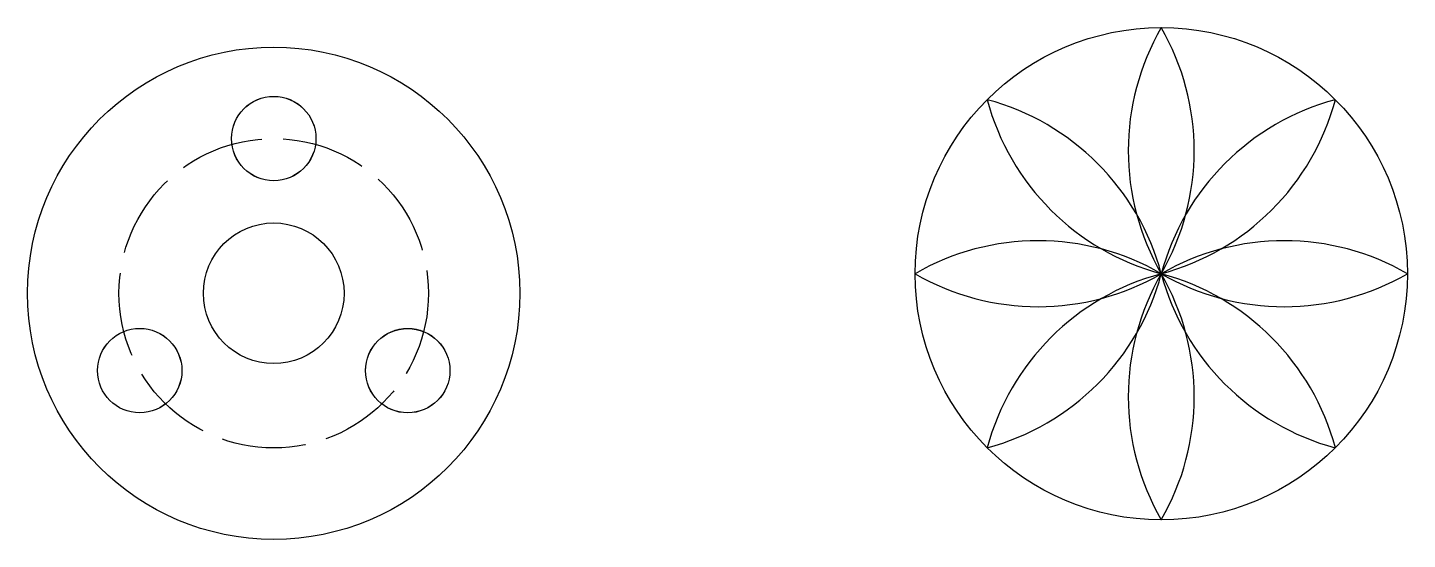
# Model space of a CAD drawing. Header units: millimetres. Extents: x 2295 to 2491, y 1718 to 1791.
import ezdxf

# ---------------------------------------------------------------- set-up
doc = ezdxf.new("R2010")
doc.units = ezdxf.units.MM
doc.linetypes.add('ACAD_ISO02W100', pattern=[15, 12, -3])

# ---------------------------------------------------------------- blocks, each defined once
blk = doc.blocks.new('*U5')
blk.add_circle((6, 6), 6)
blk = doc.blocks.new('*U6')
at = {"color": 0, "linetype": 'ByBlock', "lineweight": -2, "transparency": 16777216}
for p, rotation in [((2331.81, 1766.99), 59.99999999999997), ((2337.81, 1772.99), 120), ((2327.42, 1783.39), 240), ((2321.42, 1777.39), 299.9999999999998), ((2335.61, 1781.19), 180)]:
    blk.add_blockref('*U5', p, dxfattribs=dict(at, rotation=rotation))
blk.add_blockref('*U5', (2323.61, 1769.19), dxfattribs=at)
blk = doc.blocks.new('*U3')
blk.add_blockref('*U6', (-2329.61, -1775.19))
blk = doc.blocks.new('*U4')
at = {"color": 0, "linetype": 'ByBlock', "lineweight": -2, "transparency": 16777216}
blk.add_blockref('*U3', (2329.61, 1775.19), dxfattribs=at)
for p, rotation in [((2310.56, 1742.19), 120), ((2348.67, 1742.19), 240)]:
    blk.add_blockref('*U3', p, dxfattribs=dict(at, rotation=rotation))
blk = doc.blocks.new('*U8')
for centre, start, end in [((30.31, 0), 150, 210), ((-30.31, 0), 330, 30)]:
    blk.add_arc(centre, 35, start, end)
blk = doc.blocks.new('*U9')
at = {"color": 0, "linetype": 'ByBlock', "lineweight": -2, "transparency": 16777216}
for p, rotation in [((2455.8, 1773.47), 180), ((2443.43, 1768.34), 225), ((2468.18, 1768.34), 135), ((2438.3, 1755.97), 270), ((2473.3, 1755.97), 90), ((2443.43, 1743.59), 315.0000000000001), ((2468.18, 1743.59), 44.99999999999999)]:
    blk.add_blockref('*U8', p, dxfattribs=dict(at, rotation=rotation))
blk.add_blockref('*U8', (2455.8, 1738.47), dxfattribs=at)

msp = doc.modelspace()

# ---------------------------------------------------------------- linework, layer by layer
for centre, radius in [((2455.8, 1755.97), 35), ((2329.61, 1753.19), 35), ((2329.61, 1753.19), 10)]:
    msp.add_circle(centre, radius)
at = {"linetype": 'ACAD_ISO02W100'}
msp.add_circle((2329.61, 1753.19), 22, dxfattribs=at)

# ---------------------------------------------------------------- block references
for name in ['*U9', '*U4']:
    msp.add_blockref(name, (0, 0))

doc.saveas('drawing.dxf')
